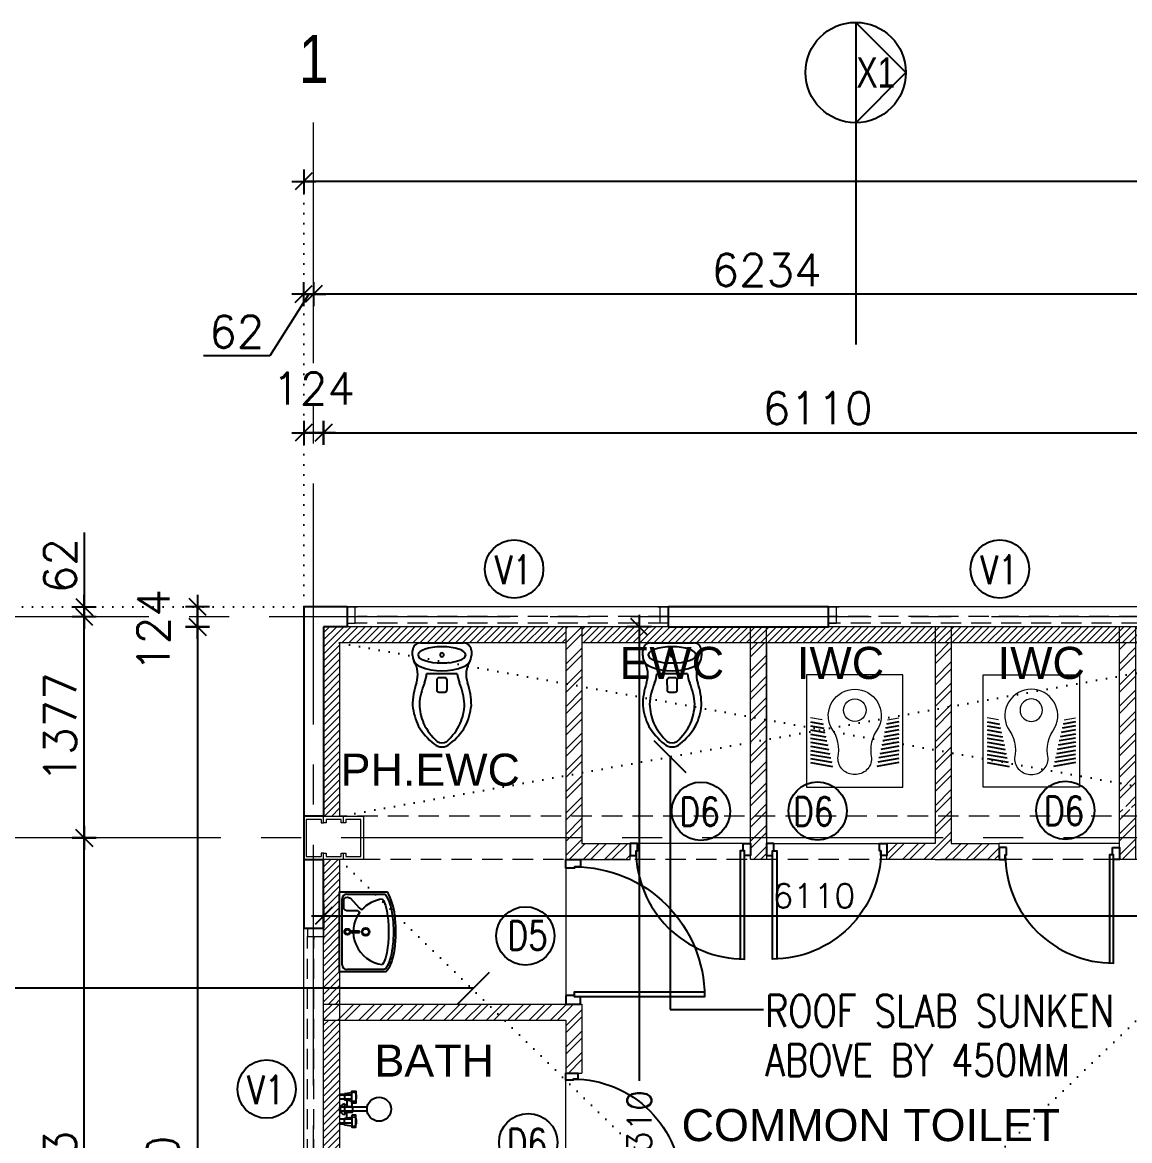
# Model space of a CAD drawing. Header units: inches. Extents: x -234845 to -176446, y -524542 to -442800.
# Drawn here: x -231239 to -224339, y -497729 to -490761 of the extents above; entities that cross this region are included whole.
import ezdxf
from ezdxf.enums import TextEntityAlignment as Align

# ---------------------------------------------------------------- set-up
doc = ezdxf.new("R2010")
doc.units = ezdxf.units.IN
doc.header["$MEASUREMENT"] = 0
doc.header["$PDMODE"] = 34
doc.header["$PDSIZE"] = -10
for name, pattern in [('CENTER2', [1.125, 0.75, -0.125, 0.125, -0.125]), ('DASHED', [19.05, 12.7, -6.35]), ('DOT2', [0.125, 0, -0.125]), ('HIDDEN', [0.375, 0.25, -0.125])]:
    doc.linetypes.add(name, pattern=pattern)
for name, color, linetype in [('ADOOR', 14, 'Continuous'), ('arrow', 23, 'Continuous'), ('ATT', 33, 'Continuous'), ('COLUMN', 6, 'Continuous'), ('Dim dotted', 30, 'Continuous'), ('Dimension', 10, 'Continuous'), ('DOOR', 34, 'Continuous'), ('fur', 34, 'Continuous'), ('GA', 4, 'Continuous'), ('GFRG PANELS', 4, 'Continuous'), ('GRID-TAGS', 31, 'Continuous'), ('HATCH', 252, 'Continuous'), ('SECTIONS', 22, 'Continuous'), ('STEPS', 161, 'Continuous'), ('win tag', 144, 'Continuous')]:
    doc.layers.add(name, color=color, linetype=linetype)
for name, color, linetype, lineweight in [('Grid', 254, 'Continuous', 15), ('TEXT', 32, 'Continuous', 18), ('win', 14, 'Continuous', 13)]:
    doc.layers.add(name, color=color, linetype=linetype, lineweight=lineweight)
doc.styles.add('ARIAL', font='arial.ttf')
doc.styles.add('RMTXT', font='romans.shx')
doc.styles.get("Standard").update_dxf_attribs({"font": 'arial.ttf'})
doc.styles.add('style1', font='romans.shx', dxfattribs={"width": 0.8})
doc.dimstyles.new('ELEV-DIM', dxfattribs={"dimtxt": 150, "dimasz": 1, "dimexe": 100, "dimexo": 150, "dimgap": 50, "dimtad": 1, "dimdec": 0, "dimzin": 0, "dimdsep": 46, "dimtxsty": 'RMTXT', "dimblk": 'ARH4', "dimcen": 0.09375, "dimdle": 100, "dimse1": 1, "dimse2": 1, "dimclrd": 256, "dimclre": 256, "dimclrt": 151, "dimadec": 0, "dimazin": 0, "dimtfac": 50, "dimtdec": 0, "dimtofl": 0, "dimtmove": 2, "dimatfit": 3, "dimldrblk": 'OBLIQUE', "dimfxl": 1, "dimtolj": 1, "dimtzin": 0, "dimlwd": -1, "dimlwe": -1, "dimarcsym": 0})

# ---------------------------------------------------------------- blocks, each defined once
blk = doc.blocks.new('ARH4')
for p, q in [((0, -75), (0, 75)), ((-53.033, -53.033), (53.033, 53.033)), ((75, 0), (-75, 0))]:
    blk.add_line(p, q)
blk = doc.blocks.new('*D400')
at = {"layer": 'DEFPOINTS', "color": 0, "transparency": 16777216}
for p in [(-230853.8, -495842.7), (-230560.2, -495842.7), (-230608.2, -500175.7)]:
    blk.add_point(p, dxfattribs=at)
at = {"layer": 'Dimension', "transparency": 16777216}
blk.add_line((-230853.8, -500174.7), (-230853.8, -495843.7), dxfattribs=at)
for p, rotation in [((-230853.8, -495842.7), 90), ((-230853.8, -500175.7), 270)]:
    blk.add_blockref('ARH4', p, dxfattribs=dict(at, rotation=rotation))
at = {"layer": 'Dimension', "color": 151, "lineweight": 0, "transparency": 16777216, "insert": (-231003.8, -498009.2), "char_height": 200, "attachment_point": 5, "rotation": 90, "style": 'RMTXT'}
blk.add_mtext('\\A1;4333', dxfattribs=at)
blk = doc.blocks.new('_Oblique')
at = {"color": 0, "linetype": 'ByBlock', "lineweight": -2}
blk.add_line((-0.5, -0.5), (0.5, 0.5), dxfattribs=at)
blk = doc.blocks.new('*D403')
at = {"layer": 'DEFPOINTS', "color": 0, "transparency": 16777216}
for p in [(-229486, -491751.9), (-229486, -492338.9), (-189644, -494235)]:
    blk.add_point(p, dxfattribs=at)
at = {"layer": 'Dimension', "transparency": 16777216}
blk.add_line((-189645, -491751.9), (-229485, -491751.9), dxfattribs=at)
at = {"layer": 'Dimension', "transparency": 16777216, "rotation": 180}
blk.add_blockref('ARH4', (-229486, -491751.9), dxfattribs=at)
at = {"layer": 'Dimension', "transparency": 16777216}
blk.add_blockref('ARH4', (-189644, -491751.9), dxfattribs=at)
at = {"layer": 'Dimension', "color": 151, "lineweight": 0, "transparency": 16777216, "insert": (-209565, -491601.9), "char_height": 200, "attachment_point": 5, "style": 'RMTXT'}
blk.add_mtext('\\A1;39842', dxfattribs=at)
blk = doc.blocks.new('*D416')
at = {"layer": 'DEFPOINTS', "color": 0, "transparency": 16777216}
for p in [(-231474.6, -494403.7), (-230867.7, -494403.7), (-229338.6, -510189.7)]:
    blk.add_point(p, dxfattribs=at)
at = {"layer": 'Dimension', "transparency": 16777216}
blk.add_line((-231474.6, -510188.7), (-231474.6, -494404.7), dxfattribs=at)
for p, rotation in [((-231474.6, -494403.7), 90), ((-231474.6, -510189.7), 270)]:
    blk.add_blockref('ARH4', p, dxfattribs=dict(at, rotation=rotation))
at = {"layer": 'Dimension', "color": 151, "lineweight": 0, "transparency": 16777216, "insert": (-231624.6, -500845.5), "char_height": 200, "attachment_point": 5, "rotation": 90, "style": 'RMTXT'}
blk.add_mtext('\\A1;15786', dxfattribs=at)
blk = doc.blocks.new('*D427')
at = {"layer": 'DEFPOINTS', "color": 0, "transparency": 16777216}
for p in [(-230853.8, -494465.7), (-230477, -494465.7), (-230560.2, -495842.7)]:
    blk.add_point(p, dxfattribs=at)
at = {"layer": 'Dimension', "transparency": 16777216}
blk.add_line((-230853.8, -495841.7), (-230853.8, -494466.7), dxfattribs=at)
for p, rotation in [((-230853.8, -494465.7), 90), ((-230853.8, -495842.7), 270)]:
    blk.add_blockref('ARH4', p, dxfattribs=dict(at, rotation=rotation))
at = {"layer": 'Dimension', "color": 151, "lineweight": 0, "transparency": 16777216, "insert": (-231003.8, -495154.2), "char_height": 200, "attachment_point": 5, "rotation": 90, "style": 'RMTXT'}
blk.add_mtext('\\A1;1377', dxfattribs=at)
blk = doc.blocks.new('*D429')
at = {"layer": 'DEFPOINTS', "color": 0, "transparency": 16777216}
for p in [(-229424, -492453.9), (-229424, -493020.8), (-223190, -493020.8)]:
    blk.add_point(p, dxfattribs=at)
at = {"layer": 'Dimension', "transparency": 16777216}
blk.add_line((-223191, -492453.9), (-229423, -492453.9), dxfattribs=at)
at = {"layer": 'Dimension', "transparency": 16777216, "rotation": 180}
blk.add_blockref('ARH4', (-229424, -492453.9), dxfattribs=at)
at = {"layer": 'Dimension', "transparency": 16777216}
blk.add_blockref('ARH4', (-223190, -492453.9), dxfattribs=at)
at = {"layer": 'Dimension', "color": 151, "lineweight": 0, "transparency": 16777216, "insert": (-226601.3, -492303.9), "char_height": 200, "attachment_point": 5, "style": 'RMTXT'}
blk.add_mtext('\\A1;6234', dxfattribs=at)
blk = doc.blocks.new('*D430')
at = {"layer": 'DEFPOINTS', "color": 0, "transparency": 16777216}
for p in [(-229486, -492453.9), (-229486, -493020.8), (-229424, -493020.8)]:
    blk.add_point(p, dxfattribs=at)
at = {"layer": 'Dimension', "transparency": 16777216}
for p, q in [((-229455, -492453.9), (-229696.2, -492838.6)), ((-229487, -492453.9), (-229488, -492453.9)), ((-229424, -492453.9), (-229486, -492453.9)), ((-229423, -492453.9), (-229422, -492453.9)), ((-229696.2, -492838.6), (-230110.5, -492838.6))]:
    blk.add_line(p, q, dxfattribs=at)
blk.add_blockref('ARH4', (-229486, -492453.9), dxfattribs=at)
at = {"layer": 'Dimension', "transparency": 16777216, "rotation": 180}
blk.add_blockref('ARH4', (-229424, -492453.9), dxfattribs=at)
at = {"layer": 'Dimension', "color": 151, "lineweight": 0, "transparency": 16777216, "insert": (-229903.4, -492688.6), "char_height": 200, "attachment_point": 5, "style": 'RMTXT'}
blk.add_mtext('\\A1;62', dxfattribs=at)
blk = doc.blocks.new('*X7')
at = {"color": 0}
for p, q in [((29.55, 61.605), (29.704, 61.577)), ((29.55, 61.554), (29.716, 61.525)), ((29.55, 61.503), (29.728, 61.472)), ((29.55, 61.452), (29.74, 61.419)), ((29.55, 61.401), (29.752, 61.366)), ((29.55, 61.351), (29.764, 61.313)), ((29.55, 61.3), (29.776, 61.26)), ((29.55, 61.249), (29.788, 61.207)), ((29.55, 61.198), (29.8, 61.154)), ((29.55, 61.148), (29.812, 61.101)), ((29.55, 61.097), (29.824, 61.049))]:
    blk.add_line(p, q, dxfattribs=at)
blk = doc.blocks.new('AWC')
at = {"layer": 'fur', "lineweight": 0}
for p, q in [((0.56, 0.408), (0.535, 0.55)), ((0.56, -0.408), (0.535, -0.55))]:
    blk.add_line(p, q, dxfattribs=at)
blk.add_lwpolyline([(0, 0.6), (0, -0.6), (1.4, -0.6), (1.4, 0.6)], close=True, dxfattribs=at)
blk.add_lwpolyline([(0.658, 0.295, 0.221695), (1.04, 0.21, -0.428912), (1.24, 0, -0.428912), (1.04, -0.21, 0.221695), (0.658, -0.295, -0.558538), (0.18, 0, -0.558538)], format="xyb", close=True, dxfattribs=at)
blk.add_circle((0.44, 0), 0.14, dxfattribs=at)
at = {"layer": 'fur', "lineweight": 0, "xscale": -1, "rotation": 90}
blk.add_blockref('*X7', (62.19, 30.1), dxfattribs=at)
at = {"layer": 'fur', "lineweight": 0, "rotation": 90}
blk.add_blockref('*X7', (62.19, -30.1), dxfattribs=at)
blk = doc.blocks.new('WCA-P')
at = {"layer": 'fur', "lineweight": 0, "xscale": 500, "yscale": 500, "zscale": 500}
blk.add_blockref('AWC', (-220, 0), dxfattribs=at)
blk = doc.blocks.new('D1000')
at = {"layer": 'DOOR'}
for points in [[(0, 940), (0, 1000), (100, 1000), (100, 950), (60, 950), (60, 940)], [(0, 60), (0, 0), (100, 0), (100, 50), (60, 50), (60, 60)]]:
    blk.add_lwpolyline(points, close=True, dxfattribs=at)
blk.add_lwpolyline([(60, 950, -0.414214), (960, 50), (60, 50), (60, 85), (959.3, 85)], format="xyb", dxfattribs=at)
blk = doc.blocks.new('WC')
at = {"layer": 'fur', "ltscale": 200}
for p, q in [((1.84, 7.15), (2.97, 7.16)), ((0.06, -5.2), (-0.06, 5.2)), ((7.44, 3.79), (7.53, -3.62)), ((8.44, 0.77), (8.46, -0.58)), ((11.32, 1.38), (9.01, 1.35)), ((11.92, -0.54), (11.91, 0.81)), ((9.04, -1.15), (11.35, -1.12)), ((3.13, -7.09), (2.01, -7.1))]:
    blk.add_line(p, q, dxfattribs=at)
for centre, major_axis, ratio, start_param, end_param in [((1.87, 5.22), (-1.38, 1.35), 1, 5.497787, 7.068583), ((2.89, 0.03), (0.07, -5.78), 0.340653, 3.141593, 9.424778), ((3, 4.27), (-2.07, 2.02), 1, 4.299806, 5.497787), ((7.51, 12.15), (-4.43, 4.33), 1, 1.805761, 2.685704), ((15.31, -9.81), (-12.24, 11.96), 1, 5.498077, 5.827297), ((16.12, -10.44), (-11.29, -11.55), 1, 4.000348, 4.326314), ((14.32, -8.31), (-9.76, -9.99), 1, 3.535974, 3.884536), ((13.66, -7.56), (-10.68, 10.43), 1, 5.037091, 5.389266), ((12.52, -7.34), (-10.92, 10.67), 1, 4.590991, 4.963541), ((-7.78, -0.09), (-10.15, -10.38), 1, 1.98338, 2.729009), ((6.81, 10.93), (-5.12, 5), 1, 2.433279, 2.755517), ((13.36, -8.19), (-9.95, -10.18), 1, 3.088413, 3.47025), ((2.89, 0.03), (-0.331, 0.323), 1, 0.785398, 7.068583), ((9.02, 0.78), (-0.413, 0.404), 1, 5.497787, 7.068583), ((11.33, 0.8), (-0.404, -0.413), 1, 2.356194, 3.926991), ((22.25, 0.25), (-1.42, 1.39), 1, 3.294199, 4.559783), ((22.34, 0.25), (-2.04, 1.99), 1, 3.180255, 4.673726), ((9.03, -0.57), (-0.404, -0.413), 1, -0.785398, 0.785398), ((11.34, -0.54), (-0.404, -0.413), 1, 0.785398, 2.356194), ((13.17, 8.49), (-10.18, 9.95), 1, 2.812936, 3.194772), ((12.35, 7.62), (-10.67, -10.92), 1, 1.319644, 1.692194), ((1.98, -5.18), (-1.35, -1.38), 1, -0.785398, 0.785398), ((3.1, -4.2), (-2.02, -2.07), 1, 0.785398, 1.98338), ((7.06, -10.77), (-5, -5.12), 1, 3.527668, 3.849906), ((15.87, 10.81), (-11.55, 11.29), 1, 1.956872, 2.282837), ((14.12, 8.64), (-9.99, 9.76), 1, 2.398649, 2.747211), ((7.79, -11.98), (-4.33, -4.43), 1, 3.597481, 4.477424), ((15.08, 10.16), (-11.96, -12.24), 1, 0.455888, 0.785109), ((13.48, 7.87), (-10.68, 10.43), 1, 2.464716, 2.816891)]:
    blk.add_ellipse(centre, major_axis=major_axis, ratio=ratio, start_param=start_param, end_param=end_param, dxfattribs=at)
blk = doc.blocks.new('A$C27F27171')
at = {"layer": 'HATCH', "lineweight": 0}
h = blk.add_hatch(dxfattribs=at)
h.set_pattern_fill('ANSI31', color=256, scale=250, style=0)
h.set_pattern_definition([(45, (-0.0001, 7210), (-22.09709, 22.09709), [])])
h.paths.add_polyline_path([(6110, 7310), (2224.8, 7310), (1610, 7310), (1610, 7210), (2660, 7210), (6110, 7210)])
h.paths.add_polyline_path([(0, 6130), (100, 6130), (100, 7210), (1510, 7210), (1510, 7310), (0, 7310)])
h.paths.add_polyline_path([(100, 5860), (0, 5860), (0, 4960), (100, 4960)])
h = blk.add_hatch(dxfattribs=at)
h.set_pattern_fill('ANSI32', color=256, scale=250, style=0)
h.set_pattern_definition([(45, (-0.0001, 2500), (-66.2913, 66.2913), []), (45, (44.19, 2500), (-66.2913, 66.2913), [])])
h.paths.add_polyline_path([(1610, 7310), (1510, 7310), (1510, 6916.7), (1610, 6895.9)])
h.paths.add_polyline_path([(1610, 6895.9), (1510, 6916.7), (1510, 6253.3), (1610, 6274.1)])
h.paths.add_polyline_path([(1610, 6172), (1510, 6172), (1510, 5860), (1910, 5860), (1910, 5935), (1910, 5960), (1610, 5960)])
h.paths.add_polyline_path([(1610, 6274.1), (1510, 6253.3), (1510, 6172), (1610, 6172)])
h.paths.add_polyline_path([(2760, 7210), (2660, 7210), (2660, 6677.6), (2760, 6656.8)])
h.paths.add_polyline_path([(2760, 6656.8), (2660, 6677.6), (2660, 6492.4), (2760, 6513.2)])
h.paths.add_polyline_path([(2760, 6513.2), (2660, 6492.4), (2660, 6172), (2760, 6172)])
h.paths.add_polyline_path([(2760, 6172), (2660, 6172), (2660, 5860), (2760, 5860)])
h.paths.add_polyline_path([(3910, 7210), (3810, 7210), (3810, 6731.6), (3910, 6752.4)])
h.paths.add_polyline_path([(3910, 6752.4), (3810, 6731.6), (3810, 6438.4), (3910, 6417.6)])
h.paths.add_polyline_path([(3910, 6417.6), (3810, 6438.4), (3810, 6172), (3910, 6172)])
h.paths.add_polyline_path([(3910, 6172), (3810, 6172), (3810, 5960), (3510, 5960), (3510, 5860), (3810, 5860), (4210, 5860), (4210, 5935), (4210, 5960), (3910, 5960)])
h.paths.add_polyline_path([(5060, 6991.6), (4960, 6970.8), (4960, 6199.2), (5060, 6178.4)])
h.paths.add_polyline_path([(5060, 6172), (4960, 6172), (4960, 5860), (5060, 5860)])
h.paths.add_polyline_path([(5060, 7210), (4960, 7210), (4960, 6970.8), (5060, 6991.6)])
h.paths.add_polyline_path([(1023, 4960), (100, 4960), (100, 4860), (1125.6, 4860)])
h.paths.add_polyline_path([(1610, 4960), (1023, 4960), (1125.6, 4860), (1510, 4860), (1510, 4530), (1610, 4530)])
h.paths.add_polyline_path([(100, 4960), (0, 4960), (0, 4944.5), (0, 4860), (100, 4860)])
h.paths.add_polyline_path([(1615, 3780), (0, 3780), (0, 3680), (1615, 3680)])
h.paths.add_polyline_path([(1610, 2628), (1510, 2628), (1510, 2600), (100, 2600), (100, 2500), (1610, 2500)])
h.paths.add_polyline_path([(1610, 2930), (1510, 2930), (1510, 2628), (1610, 2628)])
h.paths.add_polyline_path([(5862, 5860), (5862, 5960), (5810, 5960), (5810, 5860)])
h = blk.add_hatch(dxfattribs=at)
h.set_pattern_fill('ANSI31', color=256, scale=250, style=0)
h.set_pattern_definition([(45, (-0.0001, 2600), (-22.0971, 22.0971), [])])
h.paths.add_polyline_path([(100, 3680), (0, 3680), (0, 3128), (100, 3128)])
h.paths.add_polyline_path([(100, 4860), (0, 4860), (0, 4859.5), (0, 4794.5), (0, 3780), (100, 3780)])
h.paths.add_polyline_path([(100, 3128), (0, 3128), (0, 2600), (0, 100), (100, 100)])
at = {"layer": 'ADOOR', "linetype": 'DASHED', "lineweight": 0, "ltscale": 10}
for p, q in [((5862, 6130), (100, 6130)), ((5877, 5860), (100, 5860))]:
    blk.add_line(p, q, dxfattribs=at)
at = {"layer": 'ADOOR', "lineweight": 0}
for p, q in [((2660, 5960), (1910, 5960)), ((2760, 5960), (3510, 5960)), ((4960, 5960), (4210, 5960)), ((1510, 5860), (1510, 4960)), ((1510, 3780), (1510, 4530))]:
    blk.add_line(p, q, dxfattribs=at)
for points in [[(1510, 7210), (100, 7210), (100, 6130)], [(6110, 7210), (1610, 7210)], [(100, 5860), (100, 3780)]]:
    blk.add_lwpolyline(points, dxfattribs=at)
at = {"layer": 'Dim dotted', "linetype": 'DOT2', "ltscale": 500}
for p, q in [((100, 7210), (6110, 6130)), ((6110, 7210), (100, 6130)), ((0, 0), (6110, 5860)), ((100, 5860), (6110, 0))]:
    blk.add_line(p, q, dxfattribs=at)
at = {"layer": 'fur'}
for p, q in [((100, 5660), (398.9, 5660)), ((100, 5160), (100, 5660)), ((145, 5645), (375, 5645)), ((115, 5205), (115, 5615)), ((167.7, 5404.9), (224, 5404.9)), ((224, 5414.7), (168.7, 5414.7)), ((224, 5404.9), (224, 5414.7)), ((388.6, 5160), (100, 5160)), ((375, 5175), (145, 5175)), ((130.7, 4396.9), (100, 4396.9)), ((175, 4392), (100, 4392)), ((130.7, 4403.1), (130.7, 4360.6)), ((175, 4367), (100, 4367)), ((130.7, 4366.9), (100, 4366.9)), ((130.5, 4321.9), (182.5, 4321.9)), ((145, 4358), (145, 4321.9)), ((175, 4354.3), (175, 4321.9)), ((182.5, 4287.1), (182.5, 4321.9)), ((271.8, 4317), (100, 4317)), ((100, 4317), (100, 4292)), ((271.8, 4292), (100, 4292)), ((130.8, 4287.1), (182.5, 4287.1)), ((145, 4251), (145, 4287.1)), ((130.7, 4242.1), (100, 4242.1)), ((175, 4242), (100, 4242)), ((175, 4217), (100, 4217)), ((130.7, 4212.1), (100, 4212.1)), ((130.7, 4205.9), (130.7, 4248.4))]:
    blk.add_line(p, q, dxfattribs=at)
for points in [[(375, 5645, -0.240474), (385.4, 5639.7, -0.084039), (413.7, 5582.5, -0.041981), (428.8, 5510.8, -0.030917), (435, 5410, -0.030917), (428.8, 5309.2, -0.041981), (413.7, 5237.5, -0.084039), (385.4, 5180.3, -0.240474), (375, 5175, -0.240474)], [(366.8, 5613.6, -0.068017), (384.9, 5573.8, -0.041981), (399, 5507.1, -0.030917), (405, 5410, -0.030917), (399, 5312.9, -0.041981), (384.9, 5246.2, -0.068017), (366.8, 5206.4, -0.084039)]]:
    blk.add_lwpolyline(points, format="xyb", dxfattribs=at)
blk.add_lwpolyline([(225.7, 5532.4), (213.1, 5540.2), (145, 5540.2), (134.1, 5544.1), (126.2, 5554), (126.2, 5613.3), (137.1, 5623.1), (148.9, 5625.1), (166.7, 5620.2), (221, 5559.9), (236.7, 5546)], dxfattribs=at)
for points in [[(175, 4342), (175, 4417), (200, 4417), (200, 4342)], [(175, 4267), (175, 4192), (200, 4192), (200, 4267)]]:
    blk.add_lwpolyline(points, close=True, dxfattribs=at)
for centre, radius in [((148.6, 5410), 19.1), ((148.6, 5410), 14.1), ((262.2, 5410), 24.1), ((262.2, 5410), 19.1), ((345.7, 4304.5), 75), ((345.7, 4304.5), 75)]:
    blk.add_circle(centre, radius, dxfattribs=at)
for centre, radius, start, end in [((145, 5615), 30, 90, 180), ((-5, 5456.9), 452.1, 7.0835, 26.69994), ((390, 5410), 204.9, 96.49267, 138.41654), ((390, 5410), 204.9, 143.3055, 263.50733), ((-382.2, 5410), 832.2, 0, 7.0835), ((-382.2, 5410), 832.2, 352.9165, 0), ((-5, 5363.1), 452.1, 343.30076, 352.9165), ((230.4, 5292.5), 206.3, 320.03737, 343.30076), ((145, 5205), 30, 180, 270), ((-2624.6, 23856.6), 19647.6, 278.06162, 278.24168), ((166.4, 4381.9), 39.4, 310.34449, 49.65551), ((136.6, 4304.5), 34.1, 96.94875, 263.05125), ((344.6, 4304.5), 214.8, 170.92689, 189.07311), ((-2624.6, -15092.9), 19647.6, 81.75832, 81.93838), ((-2624.6, 23701.9), 19647.6, 278.06162, 278.24168), ((166.4, 4227.1), 39.4, 310.34449, 49.65551), ((-2624.6, -15247.6), 19647.6, 81.75832, 81.93838)]:
    blk.add_arc(centre, radius, start, end, dxfattribs=at)
at = {"layer": 'STEPS', "lineweight": 5, "ltscale": 100}
for p, q in [((2660, 6110), (2660, 7310)), ((2760, 5995), (2760, 7311.2)), ((4960, 6110), (4960, 7310)), ((1910, 5860), (1910, 5960)), ((3810, 5960), (3510, 5960)), ((3510, 5860), (3510, 5960)), ((4210, 5860), (4210, 5960)), ((3810, 5860), (3510, 5860))]:
    blk.add_line(p, q, dxfattribs=at)
for points in [[(1510, 7310), (1510, 5860), (1910, 5860)], [(1610, 7310), (1610, 5960), (1910, 5960)], [(3810, 7310), (3810, 5960)], [(3910, 7310), (3910, 5960), (4210, 5960)], [(5060, 7310), (5060, 5860), (4960, 5860), (4960, 7310)], [(2760, 7210), (2760, 5860), (2660, 5860), (2660, 7210)], [(3810, 5860), (4210, 5860)], [(0, 4960), (1610, 4960), (1610, 4530)], [(0, 4860), (1510, 4860), (1510, 4530), (1610, 4530)]]:
    blk.add_lwpolyline(points, dxfattribs=at)
at = {"layer": 'win'}
for p, q in [((147, 7434), (212, 7434)), ((212, 7434), (147, 7434)), ((147, 7434), (147, 7334)), ((197, 7374), (197, 7434)), ((2147, 7434), (212, 7434)), ((2147, 7434), (2082, 7434)), ((2082, 7434), (2147, 7434)), ((2097, 7374), (2097, 7434)), ((2147, 7434), (2147, 7334)), ((5082, 7434), (3147, 7434)), ((3147, 7434), (3212, 7434)), ((3212, 7434), (3147, 7434)), ((3147, 7434), (3147, 7334)), ((3197, 7374), (3197, 7434)), ((147, 7334), (197, 7334)), ((147, 7334), (197, 7334)), ((197, 7334), (197, 7374)), ((197, 7374), (212, 7374)), ((2097, 7374), (2082, 7374)), ((2097, 7334), (2097, 7374)), ((2147, 7334), (2097, 7334)), ((2147, 7334), (2097, 7334)), ((3147, 7334), (3197, 7334)), ((3147, 7334), (3197, 7334)), ((3197, 7334), (3197, 7374)), ((3197, 7374), (3212, 7374)), ((2147, 7310), (147, 7310)), ((5147, 7310), (3147, 7310)), ((-124, 3430), (-124, 5430)), ((-100, 5430), (-100, 5380)), ((-100, 5430), (-100, 5380)), ((0, 5430), (-100, 5430)), ((-100, 5380), (-60, 5380)), ((-60, 5380), (-60, 5365)), ((-60, 5380), (0, 5380)), ((0, 5430), (0, 5365)), ((0, 5365), (0, 5430)), ((0, 3430), (0, 5365))]:
    blk.add_line(p, q, dxfattribs=at)
at = {"layer": 'win', "linetype": 'HIDDEN', "ltscale": 500}
for p, q in [((2147, 7334), (197, 7334)), ((2147, 7374), (212, 7374)), ((5082, 7374), (3147, 7374)), ((5097, 7334), (3147, 7334)), ((-100, 3430), (-100, 5380)), ((-60, 3430), (-60, 5365))]:
    blk.add_line(p, q, dxfattribs=at)
at = {"layer": 'win tag'}
for centre in [(2351.1, 6161.3), (3078.5, 6162.8), (4622.5, 6166.7), (1257.4, 5384.6), (1275, 4096.3)]:
    blk.add_circle(centre, 181.8, dxfattribs=at)
at = {"layer": 'ADOOR', "color": 6, "ltscale": 1000, "yscale": 0.750000000000001, "zscale": 0.750000000000001}
for p, xscale, rotation in [((2660, 5960), -0.750000000000001, 90), ((2760, 5960), 0.750000000000001, 270), ((4960, 5935), -0.750000000000001, 90)]:
    blk.add_blockref('D1000', p, dxfattribs=dict(at, xscale=xscale, rotation=rotation))
at = {"layer": 'ADOOR', "xscale": 0.9000000000000007, "yscale": 0.9000000000000007, "zscale": 0.9000000000000007}
blk.add_blockref('D1000', (1510, 4960), dxfattribs=at)
at = {"layer": 'ADOOR', "color": 6, "ltscale": 1000, "xscale": 0.750000000000001, "yscale": 0.750000000000001, "zscale": 0.750000000000001}
blk.add_blockref('D1000', (1510, 3780), dxfattribs=at)
at = {"layer": 'fur', "extrusion": (-0.007958, 8.46279e-05, -0.999968), "rotation": 90.65283130318473}
for p, xscale, yscale, zscale in [((-737.4, 7210, -5.3), -25.71201234609648, 25.71201234609653, -25.71201234609648), ((-2171.9, 7210, -16.7), -25.71201234609649, 25.71201234609654, -25.71201234609649)]:
    blk.add_blockref('WC', p, dxfattribs=dict(at, xscale=xscale, yscale=yscale, zscale=zscale))
at = {"layer": 'GA', "rotation": 270}
blk.add_blockref('WCA-P', (3310, 6791.2), dxfattribs=at)
at = {"layer": 'GA', "xscale": -1, "rotation": 90}
blk.add_blockref('WCA-P', (4410, 6791.2), dxfattribs=at)
at = {"layer": 'TEXT'}
for s, p in [('EWC', (1843.9, 6985.5, -0.8)), ('IWC', (2950, 6985.5, -0.8)), ('IWC', (4200.5, 6985.5, -0.8)), ('PH.EWC', (106, 6320)), ('BATH', (316.7, 4507.5, -0.8)), ('COMMON TOILET', (2230.9, 4105.7))]:
    blk.add_text(s, height=200, dxfattribs=at).set_placement(p)
at = {"layer": 'win tag', "style": 'style1', "width": 0.8}
for s, p in [('D6', (2217.6, 6069.4)), ('D6', (2926.4, 6070.9)), ('D6', (4489, 6074.9)), ('D5', (1146.1, 5298)), ('D6', (1141.5, 4004.4))]:
    blk.add_text(s, height=178.5, dxfattribs=at).set_placement(p)
blk = doc.blocks.new('*D452')
at = {"layer": 'DEFPOINTS', "color": 0, "transparency": 16777216}
for p in [(-229362, -494527.7), (-230147.1, -501837.7), (-229362, -501837.7)]:
    blk.add_point(p, dxfattribs=at)
at = {"layer": 'Dimension', "transparency": 16777216}
blk.add_line((-230147.1, -494528.7), (-230147.1, -501836.7), dxfattribs=at)
for p, rotation in [((-230147.1, -494527.7), 90), ((-230147.1, -501837.7), 270)]:
    blk.add_blockref('ARH4', p, dxfattribs=dict(at, rotation=rotation))
at = {"layer": 'Dimension', "color": 151, "lineweight": 0, "transparency": 16777216, "insert": (-230364.3, -498040.6), "char_height": 200, "attachment_point": 5, "rotation": 90, "style": 'RMTXT'}
blk.add_mtext('\\A1;7310', dxfattribs=at)
blk = doc.blocks.new('*D835')
at = {"layer": 'DEFPOINTS', "color": 0, "transparency": 16777216}
for p in [(-230853.8, -494403.7), (-230477, -494403.7), (-230477, -494465.7)]:
    blk.add_point(p, dxfattribs=at)
at = {"layer": 'Dimension', "transparency": 16777216}
for p, q in [((-230853.8, -493939.1), (-230853.8, -494403.7)), ((-230853.8, -494402.7), (-230853.8, -494401.7)), ((-230853.8, -494465.7), (-230853.8, -494403.7)), ((-230853.8, -494466.7), (-230853.8, -494467.7))]:
    blk.add_line(p, q, dxfattribs=at)
for p, rotation in [((-230853.8, -494403.7), 270), ((-230853.8, -494465.7), 90)]:
    blk.add_blockref('ARH4', p, dxfattribs=dict(at, rotation=rotation))
at = {"layer": 'Dimension', "color": 151, "lineweight": 0, "transparency": 16777216, "insert": (-231003.8, -494146.2), "char_height": 200, "attachment_point": 5, "rotation": 90, "style": 'RMTXT'}
blk.add_mtext('\\A1;62', dxfattribs=at)
blk = doc.blocks.new('*D511')
at = {"layer": 'DEFPOINTS', "color": 0, "transparency": 16777216}
for p in [(-229362, -495977.7), (-223252, -495977.7), (-223252, -496328.2)]:
    blk.add_point(p, dxfattribs=at)
at = {"layer": 'Dim dotted', "transparency": 16777216}
blk.add_line((-229361, -496328.2), (-223253, -496328.2), dxfattribs=at)
at = {"layer": 'Dim dotted', "transparency": 16777216, "rotation": 180}
blk.add_blockref('ARH4', (-229362, -496328.2), dxfattribs=at)
at = {"layer": 'Dim dotted', "transparency": 16777216}
blk.add_blockref('ARH4', (-223252, -496328.2), dxfattribs=at)
at = {"layer": 'Dim dotted', "color": 151, "transparency": 16777216, "insert": (-226307, -496203.2), "char_height": 150, "attachment_point": 5, "style": 'RMTXT'}
blk.add_mtext('\\A1;6110', dxfattribs=at)
blk = doc.blocks.new('*D512')
at = {"layer": 'DEFPOINTS', "color": 0, "transparency": 16777216}
for p in [(-227624.7, -494527.7), (-227624.7, -501837.7), (-227394.6, -501837.7)]:
    blk.add_point(p, dxfattribs=at)
at = {"layer": 'Dim dotted', "transparency": 16777216}
for p, q in [((-227394.6, -494528.7), (-227394.6, -497357.2)), ((-227394.6, -501836.7), (-227394.6, -497985.7))]:
    blk.add_line(p, q, dxfattribs=at)
for p, rotation in [((-227394.6, -494527.7), 90), ((-227394.6, -501837.7), 270)]:
    blk.add_blockref('ARH4', p, dxfattribs=dict(at, rotation=rotation))
at = {"layer": 'Dim dotted', "color": 151, "transparency": 16777216, "insert": (-227394.6, -497671.5), "char_height": 150, "attachment_point": 5, "rotation": 90, "style": 'RMTXT'}
blk.add_mtext('\\A1;7310', dxfattribs=at)
blk = doc.blocks.new('A$C6AA31E92')
at = {"layer": 'COLUMN'}
for p, q in [((124, 270), (0, 270)), ((0, 0), (124, 0))]:
    blk.add_line(p, q, dxfattribs=at)
at = {"layer": 'COLUMN', "lineweight": 0, "ltscale": 505}
for p, q in [((0, 238), (0, 270)), ((0, 238), (0, 270)), ((0, 0), (0, 238)), ((109, 250), (15, 250)), ((15, 250), (15, 238)), ((15, 238), (15, 20)), ((109, 250), (109, 230)), ((109, 230), (124, 230)), ((124, 230), (124, 270)), ((124, 270), (372, 270)), ((124, 230), (124, 270)), ((139, 230), (124, 230)), ((233, 250), (139, 250)), ((139, 250), (139, 230)), ((233, 230), (233, 250)), ((263, 230), (233, 230)), ((248, 230), (248, 270)), ((357, 250), (263, 250)), ((263, 250), (263, 230)), ((357, 20), (357, 250)), ((372, 270), (372, 0)), ((15, 20), (109, 20)), ((124, 40), (109, 40)), ((109, 40), (109, 20)), ((124, 0), (124, 40)), ((124, 40), (139, 40)), ((139, 40), (139, 20)), ((139, 20), (233, 20)), ((233, 20), (233, 40)), ((233, 40), (263, 40)), ((248, 0), (248, 40)), ((263, 40), (263, 20)), ((263, 20), (357, 20)), ((372, 0), (124, 0))]:
    blk.add_line(p, q, dxfattribs=at)
blk = doc.blocks.new('*D939')
at = {"layer": 'DEFPOINTS', "color": 0, "transparency": 16777216}
for p in [(-230147.1, -494403.7), (-229350.5, -494403.7), (-229362, -494527.7)]:
    blk.add_point(p, dxfattribs=at)
at = {"layer": 'Dimension', "transparency": 16777216}
blk.add_line((-230147.1, -494526.7), (-230147.1, -494404.7), dxfattribs=at)
for p, rotation in [((-230147.1, -494403.7), 90), ((-230147.1, -494527.7), 270)]:
    blk.add_blockref('ARH4', p, dxfattribs=dict(at, rotation=rotation))
at = {"layer": 'Dimension', "color": 151, "lineweight": 0, "transparency": 16777216, "insert": (-230422.1, -494550.1), "char_height": 200, "attachment_point": 5, "rotation": 90, "style": 'RMTXT'}
blk.add_mtext('\\A1;124', dxfattribs=at)
blk = doc.blocks.new('*D802')
at = {"layer": 'DEFPOINTS', "color": 0, "transparency": 16777216}
for p in [(-223252, -493317.8), (-229362, -494527.7), (-223252, -494761.1)]:
    blk.add_point(p, dxfattribs=at)
at = {"layer": 'Dimension', "transparency": 16777216}
blk.add_line((-229361, -493317.8), (-223253, -493317.8), dxfattribs=at)
at = {"layer": 'Dimension', "transparency": 16777216, "rotation": 180}
blk.add_blockref('ARH4', (-229362, -493317.8), dxfattribs=at)
at = {"layer": 'Dimension', "transparency": 16777216}
blk.add_blockref('ARH4', (-223252, -493317.8), dxfattribs=at)
at = {"layer": 'Dimension', "color": 151, "lineweight": 0, "transparency": 16777216, "insert": (-226283.2, -493165), "char_height": 200, "attachment_point": 5, "style": 'RMTXT'}
blk.add_mtext('\\A1;6110', dxfattribs=at)
blk = doc.blocks.new('*D804')
at = {"layer": 'DEFPOINTS', "color": 0, "transparency": 16777216}
for p in [(-229486, -493317.8), (-229486, -494527.7), (-229362, -494527.7)]:
    blk.add_point(p, dxfattribs=at)
at = {"layer": 'Dimension', "transparency": 16777216}
blk.add_line((-229363, -493317.8), (-229485, -493317.8), dxfattribs=at)
at = {"layer": 'Dimension', "transparency": 16777216, "rotation": 180}
blk.add_blockref('ARH4', (-229486, -493317.8), dxfattribs=at)
at = {"layer": 'Dimension', "transparency": 16777216}
blk.add_blockref('ARH4', (-229362, -493317.8), dxfattribs=at)
at = {"layer": 'Dimension', "color": 151, "lineweight": 0, "transparency": 16777216, "insert": (-229424, -493042.8), "char_height": 200, "attachment_point": 5, "style": 'RMTXT'}
blk.add_mtext('\\A1;124', dxfattribs=at)

msp = doc.modelspace()

# ---------------------------------------------------------------- linework, layer by layer
at = {"layer": 'Dim dotted', "linetype": 'DOT2', "ltscale": 500}
for p, q in [((-229486, -491826.9), (-229486, -494403.7)), ((-229486, -494403.7), (-231605.4, -494403.7))]:
    msp.add_line(p, q, dxfattribs=at)
at = {"layer": 'GFRG PANELS'}
for p, q in [((-229486, -494403.7), (-229486, -495977.7)), ((-229215, -494403.7), (-229486, -494403.7)), ((-229215, -494403.7), (-229215, -494527.7)), ((-229215, -494527.7), (-229362, -494527.7)), ((-229362, -494527.7), (-229362, -495707.7)), ((-229486, -495977.7), (-229486, -496407.7)), ((-229362, -496407.7), (-229362, -495977.7)), ((-229362, -496407.7), (-229486, -496407.7))]:
    msp.add_line(p, q, dxfattribs=at)
msp.add_lwpolyline([(-227215, -494527.7), (-226215, -494527.7), (-226215, -494403.7), (-227215, -494403.7)], close=True, dxfattribs=at)
at = {"layer": 'Grid', "linetype": 'CENTER2', "lineweight": 5, "ltscale": 2000}
for p, q in [((-229424, -510885.1), (-229424, -491320.7)), ((-178700.4, -494465.7), (-233183.3, -494465.7)), ((-223252, -495842.7), (-233183.3, -495842.7))]:
    msp.add_line(p, q, dxfattribs=at)
at = {"layer": 'SECTIONS', "color": 6}
msp.add_lwpolyline([(-226046.5, -491385.9), (-225733.9, -491073.3), (-226046.5, -490760.8), (-226046.5, -491385.9), (-226046.5, -492767.8)], dxfattribs=at)
msp.add_circle((-226046.5, -491073.3), 312.6, dxfattribs=at)
at = {"layer": 'win tag'}
for centre in [(-228174.6, -494167.1), (-225148.2, -494167.1), (-229717.3, -497407.9)]:
    msp.add_circle(centre, 181.8, dxfattribs=at)

# ---------------------------------------------------------------- block references
at = {"layer": 'ATT', "lineweight": 0}
msp.add_blockref('A$C27F27171', (-229362, -501837.7), dxfattribs=at)
at = {"layer": 'GFRG PANELS'}
msp.add_blockref('A$C6AA31E92', (-229486, -495977.7), dxfattribs=at)

# ---------------------------------------------------------------- texts
at = {"layer": 'GRID-TAGS', "style": 'ARIAL', "width": 0.8}
msp.add_attdef('1', text='', height=300, dxfattribs=at).set_placement((-229423.2, -490988.6), align=Align.MIDDLE_CENTER)
at = {"layer": 'TEXT', "style": 'ARIAL', "width": 0.75}
msp.add_text('X1', height=187.54, dxfattribs=at).set_placement((-225921.1, -491073), align=Align.MIDDLE)
at = {"layer": 'TEXT', "style": 'style1', "width": 0.8}
for s, p in [('ROOF SLAB SUNKEN', (-226610, -497019.9)), ('ABOVE BY 450MM', (-226610, -497326.8))]:
    msp.add_text(s, height=200, dxfattribs=at).set_placement(p)
at = {"layer": 'win tag', "style": 'style1', "width": 0.8}
for p in [(-228294.9, -494261.2), (-225268.4, -494261.2), (-229837.5, -497502)]:
    msp.add_text('V1', height=178.5, dxfattribs=at).set_placement(p)

# ---------------------------------------------------------------- dimensions: what is measured, and where the dimension line sits
at = {"layer": 'Dim dotted'}
dim = msp.add_linear_dim(base=(-227394.6, -501837.7), p1=(-227624.7, -494527.7), p2=(-227624.7, -501837.7), angle=90, dimstyle='ELEV-DIM', override={"dimfxl": 50, "dimfxlon": 1}, dxfattribs=at)
dim.commit()
dim.dimension.update_dxf_attribs({"geometry": '*D512', "text_midpoint": (-227394.6, -497671.5), "dimtype": 160})
dim = msp.add_linear_dim(base=(-223252, -496328.2), p1=(-229362, -495977.7), p2=(-223252, -495977.7), dimstyle='ELEV-DIM', override={"dimfxl": 50, "dimfxlon": 1}, dxfattribs=at)
dim.commit()
dim.dimension.update_dxf_attribs({"geometry": '*D511', "text_midpoint": (-226307, -496203.2)})
at = {"layer": 'Dimension', "lineweight": 0}
for base, p1, p2, angle, picture, middle in [((-229486, -491751.9), (-189644, -494235), (-229486, -492338.9), 180, '*D403', (-209565, -491601.9)), ((-230853.8, -494465.7), (-230560.2, -495842.7), (-230477, -494465.7), 270, '*D427', (-231003.8, -495154.2)), ((-230853.8, -495842.7), (-230608.2, -500175.7), (-230560.2, -495842.7), 90, '*D400', (-231003.8, -498009.2))]:
    dim = msp.add_linear_dim(base=base, p1=p1, p2=p2, angle=angle, dimstyle='ELEV-DIM', override={"dimtxt": 200}, dxfattribs=at)
    dim.commit()
    dim.dimension.update_dxf_attribs({"geometry": picture, "text_midpoint": middle})
for base, p1, p2, override, picture, middle in [((-229424, -492453.9), (-223190, -493020.8), (-229424, -493020.8), {"dimtxt": 200}, '*D429', (-226601.3, -492303.9)), ((-229486, -492453.9), (-229424, -493020.8), (-229486, -493020.8), {"dimtxt": 200, "dimtmove": 1}, '*D430', (-229746.2, -492838.6)), ((-223252, -493317.8), (-229362, -494527.7), (-223252, -494761.1), {"dimtxt": 200}, '*D802', (-226283.2, -493165))]:
    dim = msp.add_linear_dim(base=base, p1=p1, p2=p2, dimstyle='ELEV-DIM', override=override, dxfattribs=at)
    dim.commit()
    dim.dimension.update_dxf_attribs({"geometry": picture, "text_midpoint": middle, "dimtype": 160})
dim = msp.add_linear_dim(base=(-229486, -493317.8), p1=(-229362, -494527.7), p2=(-229486, -494527.7), dimstyle='ELEV-DIM', override={"dimtxt": 200}, dxfattribs=at)
dim.commit()
dim.dimension.update_dxf_attribs({"geometry": '*D804', "text_midpoint": (-229424, -493042.8)})
for base, p1, p2, angle, override, picture, middle in [((-230853.8, -494403.7), (-230477, -494465.7), (-230477, -494403.7), 90, {"dimtxt": 200, "dimtmove": 1}, '*D835', (-230982.5, -494146.2)), ((-230147.1, -494403.7), (-229362, -494527.7), (-229350.5, -494403.7), 90, {"dimtxt": 200}, '*D939', (-230422.1, -494550.1)), ((-231474.6, -494403.7), (-229338.6, -510189.7), (-230867.7, -494403.7), 270, {"dimtxt": 200}, '*D416', (-231624.6, -500845.5)), ((-230147.1, -501837.7), (-229362, -494527.7), (-229362, -501837.7), 90, {"dimtxt": 200}, '*D452', (-230364.3, -498040.6))]:
    dim = msp.add_linear_dim(base=base, p1=p1, p2=p2, angle=angle, dimstyle='ELEV-DIM', override=override, dxfattribs=at)
    dim.commit()
    dim.dimension.update_dxf_attribs({"geometry": picture, "text_midpoint": middle, "dimtype": 160})

# ---------------------------------------------------------------- leaders
at = {"layer": 'arrow'}
for points in [[(-227202.1, -495337.3), (-227202.1, -496912.2), (-226621.1, -496912.2)], [(-228429, -496779.9), (-231084.5, -496779.9), (-231657.2, -496779.9)]]:
    msp.add_leader(points, dimstyle='ELEV-DIM', override={"dimasz": 200, "dimtad": 0}, dxfattribs=at)

doc.saveas('drawing.dxf')
